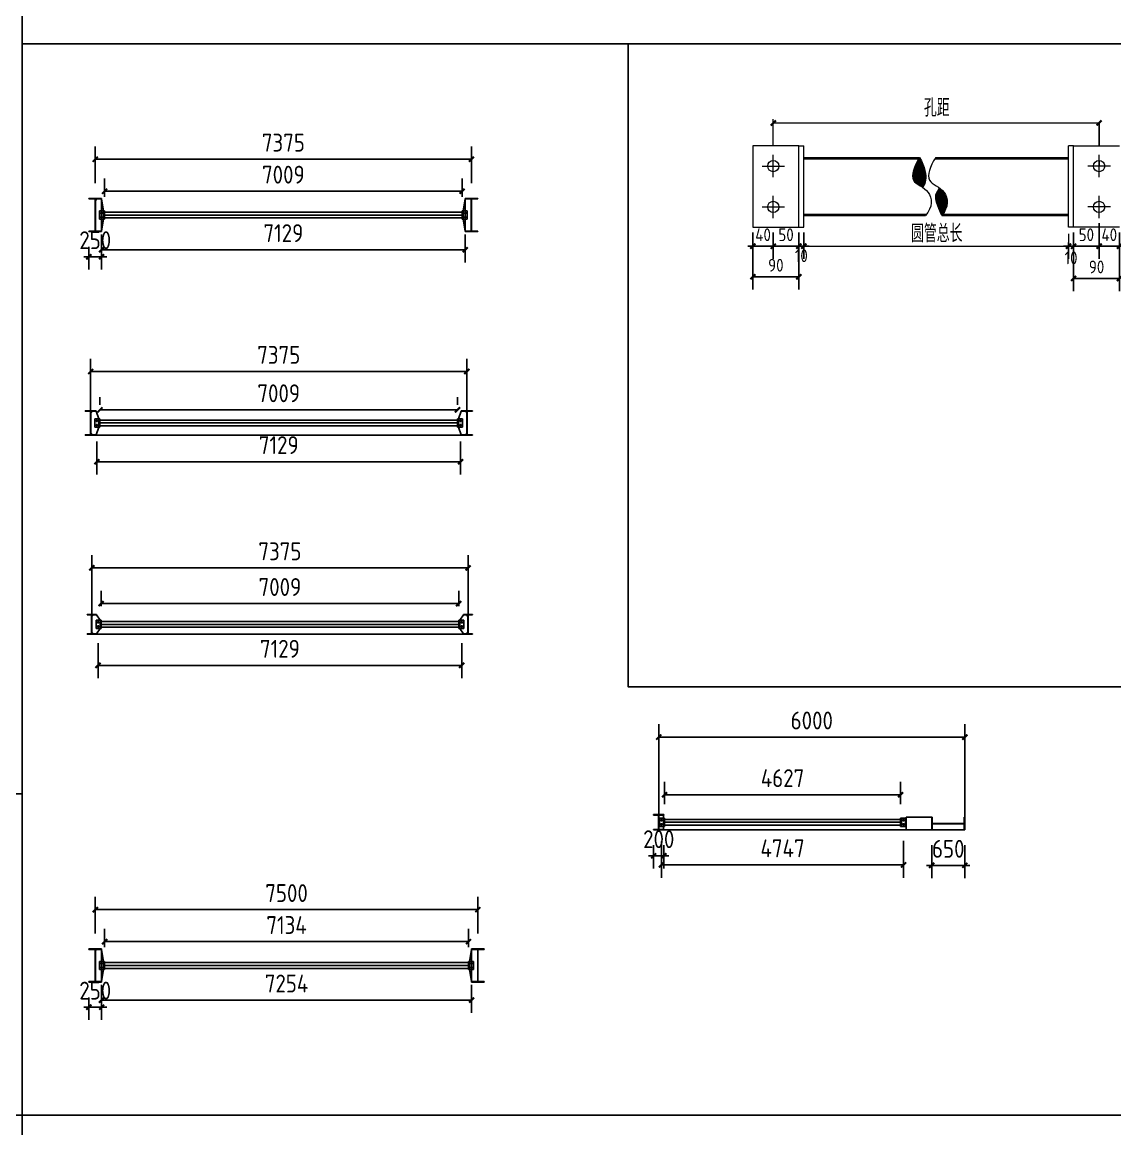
# Model space of a CAD drawing. Extents: x 411778 to 673094, y -11605 to 324395.
# Drawn here: x 494893 to 516315, y 93127 to 114821 of the extents above; entities that cross this region are included whole.
import ezdxf

# ---------------------------------------------------------------- set-up
doc = ezdxf.new("R2010")
doc.units = 0
doc.header["$LTSCALE"] = 1000
doc.header["$MEASUREMENT"] = 0
doc.styles.get("Standard").update_dxf_attribs({"font": 'gbenor.shx', "bigfont": 'gbcbig.shx'})
doc.dimstyles.get("Standard").update_dxf_attribs({"dimscale": 100, "dimtxt": 3.5, "dimasz": 1, "dimexe": 2.5, "dimexo": 3, "dimgap": 1.5, "dimtad": 1, "dimdec": 0, "dimzin": 0, "dimdsep": 46, "dimtxsty": 'Standard', "dimblk": 'ARCHTICK', "dimcen": 0.09, "dimadec": 0, "dimazin": 0, "dimtfac": 1, "dimtdec": 0, "dimtix": 1, "dimtmove": 2, "dimatfit": 3, "dimfxl": 1, "dimtolj": 1, "dimtzin": 0, "dimarcsym": 0})

# ---------------------------------------------------------------- blocks, each defined once
blk = doc.blocks.new('_ArchTick')
at = {"color": 0, "linetype": 'ByBlock', "const_width": 0.4}
blk.add_lwpolyline([(-0.5, -0.5), (0.5, 0.5)], dxfattribs=at)
blk = doc.blocks.new('*D177')
at = {"color": 0, "lineweight": -2}
for p, q in [((496327, 111664.5), (496327, 112383.5)), ((503702, 111664.5), (503702, 112383.5)), ((496327, 112133.5), (503702, 112133.5))]:
    blk.add_line(p, q, dxfattribs=at)
at = {"layer": 'Defpoints', "color": 0}
for p in [(503702, 112133.5), (496327, 111364.5), (503702, 111364.5)]:
    blk.add_point(p, dxfattribs=at)
at = {"color": 0, "lineweight": -2, "xscale": 100, "yscale": 100, "zscale": 100, "rotation": 180}
blk.add_blockref('_ArchTick', (496327, 112133.5), dxfattribs=at)
at = {"color": 0, "lineweight": -2, "xscale": 100, "yscale": 100, "zscale": 100}
blk.add_blockref('_ArchTick', (503702, 112133.5), dxfattribs=at)
at = {"color": 0, "insert": (500014.5, 112458.5), "char_height": 350, "attachment_point": 5}
blk.add_mtext('\\A1;7375', dxfattribs=at)
blk = doc.blocks.new('*D193')
at = {"color": 0, "lineweight": -2}
for p, q in [((507426.5, 98757), (507426.5, 98051)), ((512173.5, 98772), (512173.5, 98051)), ((507426.5, 98301), (512173.5, 98301))]:
    blk.add_line(p, q, dxfattribs=at)
at = {"layer": 'Defpoints', "color": 0}
for p in [(507426.5, 99057), (512173.5, 99072), (512173.5, 98301)]:
    blk.add_point(p, dxfattribs=at)
at = {"color": 0, "lineweight": -2, "xscale": 100, "yscale": 100, "zscale": 100, "rotation": 180}
blk.add_blockref('_ArchTick', (507426.5, 98301), dxfattribs=at)
at = {"color": 0, "lineweight": -2, "xscale": 100, "yscale": 100, "zscale": 100}
blk.add_blockref('_ArchTick', (512173.5, 98301), dxfattribs=at)
at = {"color": 0, "insert": (509800, 98626), "char_height": 350, "attachment_point": 5}
blk.add_mtext('\\A1;4747', dxfattribs=at)
blk = doc.blocks.new('*D194')
at = {"color": 0, "lineweight": -2}
for p, q in [((507486.5, 99494), (507486.5, 99927)), ((512113.5, 99494), (512113.5, 99927)), ((507486.5, 99677), (512113.5, 99677))]:
    blk.add_line(p, q, dxfattribs=at)
at = {"layer": 'Defpoints', "color": 0}
for p in [(512113.5, 99677), (507486.5, 99194), (512113.5, 99194)]:
    blk.add_point(p, dxfattribs=at)
at = {"color": 0, "lineweight": -2, "xscale": 100, "yscale": 100, "zscale": 100, "rotation": 180}
blk.add_blockref('_ArchTick', (507486.5, 99677), dxfattribs=at)
at = {"color": 0, "lineweight": -2, "xscale": 100, "yscale": 100, "zscale": 100}
blk.add_blockref('_ArchTick', (512113.5, 99677), dxfattribs=at)
at = {"color": 0, "insert": (509800, 100002), "char_height": 350, "attachment_point": 5}
blk.add_mtext('\\A1;4627', dxfattribs=at)
blk = doc.blocks.new('*D195')
at = {"color": 0, "lineweight": -2}
for p, q in [((507373.5, 99287), (507373.5, 101057)), ((513373.5, 99287), (513373.5, 101057)), ((507373.5, 100807), (513373.5, 100807))]:
    blk.add_line(p, q, dxfattribs=at)
at = {"layer": 'Defpoints', "color": 0}
for p in [(513373.5, 100807), (507373.5, 98987), (513373.5, 98987)]:
    blk.add_point(p, dxfattribs=at)
at = {"color": 0, "lineweight": -2, "xscale": 100, "yscale": 100, "zscale": 100, "rotation": 180}
blk.add_blockref('_ArchTick', (507373.5, 100807), dxfattribs=at)
at = {"color": 0, "lineweight": -2, "xscale": 100, "yscale": 100, "zscale": 100}
blk.add_blockref('_ArchTick', (513373.5, 100807), dxfattribs=at)
at = {"color": 0, "insert": (510373.5, 101132), "char_height": 350, "attachment_point": 5}
blk.add_mtext('\\A1;6000', dxfattribs=at)
blk = doc.blocks.new('*D323')
at = {"color": 3, "lineweight": -2}
for p, q in [((509219, 110700), (509219, 110179)), ((509619, 110700), (509619, 110179)), ((509219, 110429), (509119, 110429)), ((509219, 110429), (509619, 110429)), ((509619, 110429), (509719, 110429))]:
    blk.add_line(p, q, dxfattribs=at)
at = {"layer": 'Defpoints', "color": 0}
for p in [(509219, 110800), (509619, 110800), (509619, 110429)]:
    blk.add_point(p, dxfattribs=at)
at = {"color": 3, "lineweight": -2, "xscale": 100, "yscale": 100, "zscale": 100}
blk.add_blockref('_ArchTick', (509219, 110429), dxfattribs=at)
at = {"color": 3, "lineweight": -2, "xscale": 100, "yscale": 100, "zscale": 100, "rotation": 180}
blk.add_blockref('_ArchTick', (509619, 110429), dxfattribs=at)
at = {"color": 0, "lineweight": 15, "insert": (509419, 110654), "char_height": 250, "attachment_point": 5}
blk.add_mtext('\\A1;40', dxfattribs=at)
blk = doc.blocks.new('*D324')
at = {"color": 3, "lineweight": -2}
for p, q in [((509619, 110700), (509619, 110179)), ((510119, 110700), (510119, 110179)), ((509619, 110429), (510119, 110429))]:
    blk.add_line(p, q, dxfattribs=at)
at = {"layer": 'Defpoints', "color": 0}
for p in [(509619, 110800), (510119, 110800), (510119, 110429)]:
    blk.add_point(p, dxfattribs=at)
at = {"color": 3, "lineweight": -2, "xscale": 100, "yscale": 100, "zscale": 100, "rotation": 180}
blk.add_blockref('_ArchTick', (509619, 110429), dxfattribs=at)
at = {"color": 3, "lineweight": -2, "xscale": 100, "yscale": 100, "zscale": 100}
blk.add_blockref('_ArchTick', (510119, 110429), dxfattribs=at)
at = {"color": 0, "lineweight": 15, "insert": (509869, 110654), "char_height": 250, "attachment_point": 5}
blk.add_mtext('\\A1;50', dxfattribs=at)
blk = doc.blocks.new('*D325')
at = {"color": 3, "lineweight": -2}
for p, q in [((510119, 110700), (510119, 110179)), ((510219, 110700), (510219, 110179)), ((510119, 110429), (510019, 110429)), ((510119, 110429), (510219, 110429)), ((510219, 110429), (510319, 110429))]:
    blk.add_line(p, q, dxfattribs=at)
at = {"layer": 'Defpoints', "color": 0}
for p in [(510119, 110800), (510219, 110800), (510219, 110429)]:
    blk.add_point(p, dxfattribs=at)
at = {"color": 3, "lineweight": -2, "xscale": 100, "yscale": 100, "zscale": 100}
blk.add_blockref('_ArchTick', (510119, 110429), dxfattribs=at)
at = {"color": 3, "lineweight": -2, "xscale": 100, "yscale": 100, "zscale": 100, "rotation": 180}
blk.add_blockref('_ArchTick', (510219, 110429), dxfattribs=at)
at = {"color": 0, "lineweight": 15, "insert": (510169, 110242), "char_height": 250, "attachment_point": 5}
blk.add_mtext('\\A1;10', dxfattribs=at)
blk = doc.blocks.new('*D326')
at = {"color": 3, "lineweight": -2}
for p, q in [((515406, 110429), (515306, 110429)), ((515406, 110500), (515406, 110179)), ((515406, 110429), (515506, 110429)), ((515506, 110500), (515506, 110179)), ((515506, 110429), (515606, 110429))]:
    blk.add_line(p, q, dxfattribs=at)
at = {"layer": 'Defpoints', "color": 0}
for p in [(515406, 110800), (515506, 110800), (515506, 110429)]:
    blk.add_point(p, dxfattribs=at)
at = {"color": 3, "lineweight": -2, "xscale": 100, "yscale": 100, "zscale": 100}
blk.add_blockref('_ArchTick', (515406, 110429), dxfattribs=at)
at = {"color": 3, "lineweight": -2, "xscale": 100, "yscale": 100, "zscale": 100, "rotation": 180}
blk.add_blockref('_ArchTick', (515506, 110429), dxfattribs=at)
at = {"color": 0, "lineweight": 15, "insert": (515456, 110200), "char_height": 250, "attachment_point": 5}
blk.add_mtext('\\A1;10', dxfattribs=at)
blk = doc.blocks.new('*D327')
at = {"color": 3, "lineweight": -2}
for p, q in [((516006, 110880), (516006, 110179)), ((515506, 110700), (515506, 110179)), ((515506, 110429), (516006, 110429))]:
    blk.add_line(p, q, dxfattribs=at)
at = {"layer": 'Defpoints', "color": 0}
for p in [(516006, 110980), (515506, 110800), (516006, 110429)]:
    blk.add_point(p, dxfattribs=at)
at = {"color": 3, "lineweight": -2, "xscale": 100, "yscale": 100, "zscale": 100, "rotation": 180}
blk.add_blockref('_ArchTick', (515506, 110429), dxfattribs=at)
at = {"color": 3, "lineweight": -2, "xscale": 100, "yscale": 100, "zscale": 100}
blk.add_blockref('_ArchTick', (516006, 110429), dxfattribs=at)
at = {"color": 0, "lineweight": 15, "insert": (515756, 110654), "char_height": 250, "attachment_point": 5}
blk.add_mtext('\\A1;50', dxfattribs=at)
blk = doc.blocks.new('*D328')
at = {"color": 3, "lineweight": -2}
for p, q in [((516006, 110880), (516006, 110179)), ((516406, 110700), (516406, 110179)), ((516006, 110429), (515906, 110429)), ((516006, 110429), (516406, 110429)), ((516406, 110429), (516506, 110429))]:
    blk.add_line(p, q, dxfattribs=at)
at = {"layer": 'Defpoints', "color": 0}
for p in [(516006, 110980), (516406, 110800), (516406, 110429)]:
    blk.add_point(p, dxfattribs=at)
at = {"color": 3, "lineweight": -2, "xscale": 100, "yscale": 100, "zscale": 100}
blk.add_blockref('_ArchTick', (516006, 110429), dxfattribs=at)
at = {"color": 3, "lineweight": -2, "xscale": 100, "yscale": 100, "zscale": 100, "rotation": 180}
blk.add_blockref('_ArchTick', (516406, 110429), dxfattribs=at)
at = {"color": 0, "lineweight": 15, "insert": (516206, 110654), "char_height": 250, "attachment_point": 5}
blk.add_mtext('\\A1;40', dxfattribs=at)
blk = doc.blocks.new('*D321')
at = {"color": 3, "lineweight": -2}
for p, q in [((509219, 110700), (509219, 109580)), ((510119, 110700), (510119, 109580)), ((509219, 109830), (510119, 109830))]:
    blk.add_line(p, q, dxfattribs=at)
at = {"layer": 'Defpoints', "color": 0}
for p in [(509219, 110800), (510119, 110800), (510119, 109830)]:
    blk.add_point(p, dxfattribs=at)
at = {"color": 3, "lineweight": -2, "xscale": 100, "yscale": 100, "zscale": 100, "rotation": 180}
blk.add_blockref('_ArchTick', (509219, 109830), dxfattribs=at)
at = {"color": 3, "lineweight": -2, "xscale": 100, "yscale": 100, "zscale": 100}
blk.add_blockref('_ArchTick', (510119, 109830), dxfattribs=at)
at = {"color": 0, "lineweight": 15, "insert": (509669, 110056), "char_height": 250, "attachment_point": 5}
blk.add_mtext('\\A1;90', dxfattribs=at)
blk = doc.blocks.new('*D322')
at = {"color": 3, "lineweight": -2}
for p, q in [((515506, 110700), (515506, 109547)), ((516406, 110329), (516406, 109547)), ((515506, 109797), (516406, 109797))]:
    blk.add_line(p, q, dxfattribs=at)
at = {"layer": 'Defpoints', "color": 0}
for p in [(515506, 110800), (516406, 110429), (516406, 109797)]:
    blk.add_point(p, dxfattribs=at)
at = {"color": 3, "lineweight": -2, "xscale": 100, "yscale": 100, "zscale": 100, "rotation": 180}
blk.add_blockref('_ArchTick', (515506, 109797), dxfattribs=at)
at = {"color": 3, "lineweight": -2, "xscale": 100, "yscale": 100, "zscale": 100}
blk.add_blockref('_ArchTick', (516406, 109797), dxfattribs=at)
at = {"color": 0, "lineweight": 15, "insert": (515956, 110022), "char_height": 250, "attachment_point": 5}
blk.add_mtext('\\A1;90', dxfattribs=at)
blk = doc.blocks.new('*D2195')
at = {"color": 0, "lineweight": -2}
for p, q in [((496202, 110221.5), (496102, 110221.5)), ((496202, 110414.5), (496202, 109971.5)), ((496202, 110221.5), (496452, 110221.5)), ((496452, 110414.5), (496452, 109971.5)), ((496452, 110221.5), (496552, 110221.5))]:
    blk.add_line(p, q, dxfattribs=at)
at = {"layer": 'Defpoints', "color": 0}
for p in [(496202, 110714.5), (496452, 110714.5), (496452, 110221.5)]:
    blk.add_point(p, dxfattribs=at)
at = {"color": 0, "lineweight": -2, "xscale": 100, "yscale": 100, "zscale": 100}
blk.add_blockref('_ArchTick', (496202, 110221.5), dxfattribs=at)
at = {"color": 0, "lineweight": -2, "xscale": 100, "yscale": 100, "zscale": 100, "rotation": 180}
blk.add_blockref('_ArchTick', (496452, 110221.5), dxfattribs=at)
at = {"color": 0, "insert": (496327, 110546.5), "char_height": 350, "attachment_point": 5}
blk.add_mtext('\\A1;250', dxfattribs=at)
blk = doc.blocks.new('*D2197')
at = {"color": 0, "lineweight": -2}
for p, q in [((507273.5, 98687), (507273.5, 98230)), ((507473.5, 98687), (507473.5, 98230)), ((507273.5, 98480), (507173.5, 98480)), ((507273.5, 98480), (507473.5, 98480)), ((507473.5, 98480), (507573.5, 98480))]:
    blk.add_line(p, q, dxfattribs=at)
at = {"layer": 'Defpoints', "color": 0}
for p in [(507273.5, 98987), (507473.5, 98987), (507473.5, 98480)]:
    blk.add_point(p, dxfattribs=at)
at = {"color": 0, "lineweight": -2, "xscale": 100, "yscale": 100, "zscale": 100}
blk.add_blockref('_ArchTick', (507273.5, 98480), dxfattribs=at)
at = {"color": 0, "lineweight": -2, "xscale": 100, "yscale": 100, "zscale": 100, "rotation": 180}
blk.add_blockref('_ArchTick', (507473.5, 98480), dxfattribs=at)
at = {"color": 0, "insert": (507373.5, 98805), "char_height": 350, "attachment_point": 5}
blk.add_mtext('\\A1;200', dxfattribs=at)
blk = doc.blocks.new('*D2199')
at = {"color": 0, "lineweight": -2}
for p, q in [((512723.5, 98687), (512723.5, 98042)), ((513373.5, 98687), (513373.5, 98042)), ((512723.5, 98292), (512623.5, 98292)), ((512723.5, 98292), (513373.5, 98292)), ((513373.5, 98292), (513473.5, 98292))]:
    blk.add_line(p, q, dxfattribs=at)
at = {"layer": 'Defpoints', "color": 0}
for p in [(512723.5, 98987), (513373.5, 98987), (513373.5, 98292)]:
    blk.add_point(p, dxfattribs=at)
at = {"color": 0, "lineweight": -2, "xscale": 100, "yscale": 100, "zscale": 100}
blk.add_blockref('_ArchTick', (512723.5, 98292), dxfattribs=at)
at = {"color": 0, "lineweight": -2, "xscale": 100, "yscale": 100, "zscale": 100, "rotation": 180}
blk.add_blockref('_ArchTick', (513373.5, 98292), dxfattribs=at)
at = {"color": 0, "insert": (513048.5, 98617), "char_height": 350, "attachment_point": 5}
blk.add_mtext('\\A1;650', dxfattribs=at)
blk = doc.blocks.new('*D2374')
at = {"color": 0, "lineweight": -2}
for p, q in [((496450, 110659.5), (496450, 110110.5)), ((503579, 110659.5), (503579, 110110.5)), ((496450, 110360.5), (503579, 110360.5))]:
    blk.add_line(p, q, dxfattribs=at)
at = {"layer": 'Defpoints', "color": 0}
for p in [(496450, 110959.5), (503579, 110959.5), (503579, 110360.5)]:
    blk.add_point(p, dxfattribs=at)
at = {"color": 0, "lineweight": -2, "xscale": 100, "yscale": 100, "zscale": 100, "rotation": 180}
blk.add_blockref('_ArchTick', (496450, 110360.5), dxfattribs=at)
at = {"color": 0, "lineweight": -2, "xscale": 100, "yscale": 100, "zscale": 100}
blk.add_blockref('_ArchTick', (503579, 110360.5), dxfattribs=at)
at = {"color": 0, "insert": (500014.5, 110685.5), "char_height": 350, "attachment_point": 5}
blk.add_mtext('\\A1;7129', dxfattribs=at)
blk = doc.blocks.new('*D2375')
at = {"color": 0, "lineweight": -2}
for p, q in [((496510, 111396.5), (496510, 111756.5)), ((503519, 111396.5), (503519, 111756.5)), ((496510, 111506.5), (503519, 111506.5))]:
    blk.add_line(p, q, dxfattribs=at)
at = {"layer": 'Defpoints', "color": 0}
for p in [(503519, 111506.5), (496510, 111096.5), (503519, 111096.5)]:
    blk.add_point(p, dxfattribs=at)
at = {"color": 0, "lineweight": -2, "xscale": 100, "yscale": 100, "zscale": 100, "rotation": 180}
blk.add_blockref('_ArchTick', (496510, 111506.5), dxfattribs=at)
at = {"color": 0, "lineweight": -2, "xscale": 100, "yscale": 100, "zscale": 100}
blk.add_blockref('_ArchTick', (503519, 111506.5), dxfattribs=at)
at = {"color": 0, "insert": (500014.5, 111831.5), "char_height": 350, "attachment_point": 5}
blk.add_mtext('\\A1;7009', dxfattribs=at)
blk = doc.blocks.new('*D2379')
at = {"color": 0, "lineweight": -2}
for p, q in [((496327, 96955), (496327, 97674)), ((503827, 96955), (503827, 97674)), ((496327, 97424), (503827, 97424))]:
    blk.add_line(p, q, dxfattribs=at)
at = {"layer": 'Defpoints', "color": 0}
for p in [(503827, 97424), (496327, 96655), (503827, 96655)]:
    blk.add_point(p, dxfattribs=at)
at = {"color": 0, "lineweight": -2, "xscale": 100, "yscale": 100, "zscale": 100, "rotation": 180}
blk.add_blockref('_ArchTick', (496327, 97424), dxfattribs=at)
at = {"color": 0, "lineweight": -2, "xscale": 100, "yscale": 100, "zscale": 100}
blk.add_blockref('_ArchTick', (503827, 97424), dxfattribs=at)
at = {"color": 0, "insert": (500077, 97749), "char_height": 350, "attachment_point": 5}
blk.add_mtext('\\A1;7500', dxfattribs=at)
blk = doc.blocks.new('*D2376')
at = {"color": 0, "lineweight": -2}
for p, q in [((496202, 95705), (496202, 95262)), ((496452, 95705), (496452, 95262)), ((496202, 95512), (496102, 95512)), ((496202, 95512), (496452, 95512)), ((496452, 95512), (496552, 95512))]:
    blk.add_line(p, q, dxfattribs=at)
at = {"layer": 'Defpoints', "color": 0}
for p in [(496202, 96005), (496452, 96005), (496452, 95512)]:
    blk.add_point(p, dxfattribs=at)
at = {"color": 0, "lineweight": -2, "xscale": 100, "yscale": 100, "zscale": 100}
blk.add_blockref('_ArchTick', (496202, 95512), dxfattribs=at)
at = {"color": 0, "lineweight": -2, "xscale": 100, "yscale": 100, "zscale": 100, "rotation": 180}
blk.add_blockref('_ArchTick', (496452, 95512), dxfattribs=at)
at = {"color": 0, "insert": (496327, 95837), "char_height": 350, "attachment_point": 5}
blk.add_mtext('\\A1;250', dxfattribs=at)
blk = doc.blocks.new('*D2377')
at = {"color": 0, "lineweight": -2}
for p, q in [((496450, 95950), (496450, 95401)), ((503704, 95950), (503704, 95401)), ((496450, 95651), (503704, 95651))]:
    blk.add_line(p, q, dxfattribs=at)
at = {"layer": 'Defpoints', "color": 0}
for p in [(496450, 96250), (503704, 96250), (503704, 95651)]:
    blk.add_point(p, dxfattribs=at)
at = {"color": 0, "lineweight": -2, "xscale": 100, "yscale": 100, "zscale": 100, "rotation": 180}
blk.add_blockref('_ArchTick', (496450, 95651), dxfattribs=at)
at = {"color": 0, "lineweight": -2, "xscale": 100, "yscale": 100, "zscale": 100}
blk.add_blockref('_ArchTick', (503704, 95651), dxfattribs=at)
at = {"color": 0, "insert": (500077, 95976), "char_height": 350, "attachment_point": 5}
blk.add_mtext('\\A1;7254', dxfattribs=at)
blk = doc.blocks.new('*D2378')
at = {"color": 0, "lineweight": -2}
for p, q in [((496510, 96687), (496510, 97047)), ((503644, 96687), (503644, 97047)), ((496510, 96797), (503644, 96797))]:
    blk.add_line(p, q, dxfattribs=at)
at = {"layer": 'Defpoints', "color": 0}
for p in [(503644, 96797), (496510, 96387), (503644, 96387)]:
    blk.add_point(p, dxfattribs=at)
at = {"color": 0, "lineweight": -2, "xscale": 100, "yscale": 100, "zscale": 100, "rotation": 180}
blk.add_blockref('_ArchTick', (496510, 96797), dxfattribs=at)
at = {"color": 0, "lineweight": -2, "xscale": 100, "yscale": 100, "zscale": 100}
blk.add_blockref('_ArchTick', (503644, 96797), dxfattribs=at)
at = {"color": 0, "insert": (500077, 97122), "char_height": 350, "attachment_point": 5}
blk.add_mtext('\\A1;7134', dxfattribs=at)
blk = doc.blocks.new('*D3498')
at = {"color": 0, "lineweight": -2}
for p, q in [((496419.5, 107320.5), (496419.5, 107471)), ((503428.5, 107320.5), (503428.5, 107471)), ((496419.5, 107221), (503428.5, 107221))]:
    blk.add_line(p, q, dxfattribs=at)
at = {"layer": 'Defpoints', "color": 0}
for p in [(503428.5, 107221), (496419.5, 107020.5), (503428.5, 107020.5)]:
    blk.add_point(p, dxfattribs=at)
at = {"color": 0, "lineweight": -2, "xscale": 100, "yscale": 100, "zscale": 100, "rotation": 180}
blk.add_blockref('_ArchTick', (496419.5, 107221), dxfattribs=at)
at = {"color": 0, "lineweight": -2, "xscale": 100, "yscale": 100, "zscale": 100}
blk.add_blockref('_ArchTick', (503428.5, 107221), dxfattribs=at)
at = {"color": 0, "insert": (499924, 107546), "char_height": 350, "attachment_point": 5}
blk.add_mtext('\\A1;7009', dxfattribs=at)
blk = doc.blocks.new('*D3499')
at = {"color": 0, "lineweight": -2}
for p, q in [((496359.5, 106598.5), (496359.5, 105955)), ((503488.5, 106598.5), (503488.5, 105955)), ((496359.5, 106205), (503488.5, 106205))]:
    blk.add_line(p, q, dxfattribs=at)
at = {"layer": 'Defpoints', "color": 0}
for p in [(496359.5, 106898.5), (503488.5, 106898.5), (503488.5, 106205)]:
    blk.add_point(p, dxfattribs=at)
at = {"color": 0, "lineweight": -2, "xscale": 100, "yscale": 100, "zscale": 100, "rotation": 180}
blk.add_blockref('_ArchTick', (496359.5, 106205), dxfattribs=at)
at = {"color": 0, "lineweight": -2, "xscale": 100, "yscale": 100, "zscale": 100}
blk.add_blockref('_ArchTick', (503488.5, 106205), dxfattribs=at)
at = {"color": 0, "insert": (499924, 106530), "char_height": 350, "attachment_point": 5}
blk.add_mtext('\\A1;7129', dxfattribs=at)
blk = doc.blocks.new('*D3500')
at = {"color": 0, "lineweight": -2}
for p, q in [((496236.5, 107023.5), (496236.5, 108223.5)), ((503611.5, 107023.5), (503611.5, 108223.5)), ((496236.5, 107973.5), (503611.5, 107973.5))]:
    blk.add_line(p, q, dxfattribs=at)
at = {"layer": 'Defpoints', "color": 0}
for p in [(503611.5, 107973.5), (496236.5, 106723.5), (503611.5, 106723.5)]:
    blk.add_point(p, dxfattribs=at)
at = {"color": 0, "lineweight": -2, "xscale": 100, "yscale": 100, "zscale": 100, "rotation": 180}
blk.add_blockref('_ArchTick', (496236.5, 107973.5), dxfattribs=at)
at = {"color": 0, "lineweight": -2, "xscale": 100, "yscale": 100, "zscale": 100}
blk.add_blockref('_ArchTick', (503611.5, 107973.5), dxfattribs=at)
at = {"color": 0, "insert": (499924, 108298.5), "char_height": 350, "attachment_point": 5}
blk.add_mtext('\\A1;7375', dxfattribs=at)
blk = doc.blocks.new('*D3504')
at = {"color": 0, "lineweight": -2}
for p, q in [((496442.5, 103373), (496442.5, 103673.5)), ((503451.5, 103373), (503451.5, 103673.5)), ((496442.5, 103423.5), (503451.5, 103423.5))]:
    blk.add_line(p, q, dxfattribs=at)
at = {"layer": 'Defpoints', "color": 0}
for p in [(503451.5, 103423.5), (496442.5, 103073), (503451.5, 103073)]:
    blk.add_point(p, dxfattribs=at)
at = {"color": 0, "lineweight": -2, "xscale": 100, "yscale": 100, "zscale": 100, "rotation": 180}
blk.add_blockref('_ArchTick', (496442.5, 103423.5), dxfattribs=at)
at = {"color": 0, "lineweight": -2, "xscale": 100, "yscale": 100, "zscale": 100}
blk.add_blockref('_ArchTick', (503451.5, 103423.5), dxfattribs=at)
at = {"color": 0, "insert": (499947, 103748.5), "char_height": 350, "attachment_point": 5}
blk.add_mtext('\\A1;7009', dxfattribs=at)
blk = doc.blocks.new('*D3505')
at = {"color": 0, "lineweight": -2}
for p, q in [((496382.5, 102651), (496382.5, 101963)), ((503511.5, 102651), (503511.5, 101963)), ((496382.5, 102213), (503511.5, 102213))]:
    blk.add_line(p, q, dxfattribs=at)
at = {"layer": 'Defpoints', "color": 0}
for p in [(496382.5, 102951), (503511.5, 102951), (503511.5, 102213)]:
    blk.add_point(p, dxfattribs=at)
at = {"color": 0, "lineweight": -2, "xscale": 100, "yscale": 100, "zscale": 100, "rotation": 180}
blk.add_blockref('_ArchTick', (496382.5, 102213), dxfattribs=at)
at = {"color": 0, "lineweight": -2, "xscale": 100, "yscale": 100, "zscale": 100}
blk.add_blockref('_ArchTick', (503511.5, 102213), dxfattribs=at)
at = {"color": 0, "insert": (499947, 102538), "char_height": 350, "attachment_point": 5}
blk.add_mtext('\\A1;7129', dxfattribs=at)
blk = doc.blocks.new('*D3506')
at = {"color": 0, "lineweight": -2}
for p, q in [((496259.5, 103123), (496259.5, 104373)), ((503634.5, 103123), (503634.5, 104373)), ((496259.5, 104123), (503634.5, 104123))]:
    blk.add_line(p, q, dxfattribs=at)
at = {"layer": 'Defpoints', "color": 0}
for p in [(503634.5, 104123), (496259.5, 102823), (503634.5, 102823)]:
    blk.add_point(p, dxfattribs=at)
at = {"color": 0, "lineweight": -2, "xscale": 100, "yscale": 100, "zscale": 100, "rotation": 180}
blk.add_blockref('_ArchTick', (496259.5, 104123), dxfattribs=at)
at = {"color": 0, "lineweight": -2, "xscale": 100, "yscale": 100, "zscale": 100}
blk.add_blockref('_ArchTick', (503634.5, 104123), dxfattribs=at)
at = {"color": 0, "insert": (499947, 104448), "char_height": 350, "attachment_point": 5}
blk.add_mtext('\\A1;7375', dxfattribs=at)

msp = doc.modelspace()

# ---------------------------------------------------------------- hatches: boundary and pattern name
at = {"lineweight": 15}
h = msp.add_hatch(dxfattribs=at)
h.set_pattern_fill('ANSI31', color=256, scale=10, style=0)
h.set_pattern_definition([(45, (241861.052, 122284.254), (-11.22532015, 11.22532015), [])])
edge = h.paths.add_edge_path()
edge.add_spline(control_points=[(512487.6, 112170.4), (512374.5, 111987.3), (512278.6, 111715.2), (512476.2, 111627.9), (512549.7, 111580.3)], knot_values=[284.2949683, 284.2949683, 284.2949683, 284.2949683, 814.9183272, 1162.0984869, 1162.0984869, 1162.0984869, 1162.0984869], degree=3, periodic=0)
edge.add_spline(control_points=[(512549.7, 111580.3), (512580.9, 111644.9), (512634.4, 111749.6), (512588, 111987.3), (512487.6, 112170.4)], knot_values=[284.2949683, 284.2949683, 284.2949683, 284.2949683, 523.4241792, 1054.0475382, 1054.0475382, 1054.0475382, 1054.0475382], degree=3, periodic=0)
edge = h.paths.add_edge_path()
edge.add_spline(control_points=[(512919.3, 111030.4), (513059, 111192.1), (513045.6, 111439.5), (512909.6, 111549.7), (512873.5, 111573.9)], knot_values=[1177.4690967, 1177.4690967, 1177.4690967, 1177.4690967, 1685.1100068, 1857.0512454, 1857.0512454, 1857.0512454, 1857.0512454], degree=3, periodic=0)
edge.add_spline(control_points=[(512873.5, 111573.9), (512821.7, 111483.4), (512762.1, 111378.7), (512876.7, 111140.9), (512919.3, 111030.4)], knot_values=[284.2949683, 284.2949683, 284.2949683, 284.2949683, 523.4241792, 1054.0475382, 1054.0475382, 1054.0475382, 1054.0475382], degree=3, periodic=0)

# ---------------------------------------------------------------- linework, layer by layer
for p, q in [((509618.7, 112399.5), (509618.7, 112919.9)), ((509618.7, 112844.9), (516006, 112844.9)), ((510118.7, 112399.5), (509218.7, 112399.5)), ((509218.7, 112399.5), (509218.7, 110799.5)), ((510118.7, 110799.5), (510118.7, 112399.5)), ((510118.7, 112399.5), (510218.7, 112399.5)), ((510218.7, 110799.5), (510218.7, 112399.5)), ((515406, 110799.5), (515406, 112399.5)), ((515506, 112399.5), (515406, 112399.5)), ((515506, 110799.5), (515506, 112399.5)), ((515506, 112399.5), (516406, 112399.5)), ((509618.7, 111779.5), (509618.7, 112219.5)), ((510218.7, 112169.5), (512488.1, 112169.5)), ((512802.3, 112169.5), (515406, 112169.5)), ((516006, 111779.5), (516006, 112219.5)), ((509398.7, 111999.5), (509838.7, 111999.5)), ((510218.7, 112139.5), (512470, 112139.5)), ((512784.2, 112139.5), (515406, 112139.5)), ((516226, 111999.5), (515786, 111999.5)), ((509618.7, 110979.5), (509618.7, 111419.5)), ((516006, 110979.5), (516006, 111419.5)), ((509398.7, 111199.5), (509838.7, 111199.5)), ((516226, 111199.5), (515786, 111199.5)), ((510218.7, 111059.5), (512629.8, 111059.5)), ((510218.7, 111029.5), (512605.7, 111029.5)), ((512919.9, 111029.5), (515406, 111029.5)), ((512943.9, 111059.5), (515406, 111059.5)), ((509218.7, 110799.5), (510118.7, 110799.5)), ((510118.7, 110799.5), (510218.7, 110799.5)), ((510218.7, 110674.5), (510218.7, 110354.3)), ((515506, 110799.5), (515406, 110799.5)), ((515406, 110674.5), (515406, 110354.3)), ((516406, 110799.5), (515506, 110799.5)), ((510218.7, 110429.3), (515406, 110429.3))]:
    msp.add_line(p, q, dxfattribs=at)
for p, q in [((516006, 112399.5), (516006, 112844.9)), ((516006, 111999.5), (516006, 112109.5)), ((496327, 111354.5), (496327, 110724.5)), ((496450, 111354.5), (496330, 111354.5)), ((496330, 111354.5), (496330, 110724.5)), ((496360, 111354.5), (496330, 111324.5)), ((496450, 110724.5), (496450, 111354.5)), ((496450, 111354.5), (496490, 111119.5)), ((503579, 111354.5), (503539, 111119.5)), ((503579, 110724.5), (503579, 111354.5)), ((503579, 110724.5), (503579, 111354.5)), ((496410, 110959.5), (496410, 111119.5)), ((496510, 111119.5), (496410, 111119.5)), ((496475, 111079.5), (496425, 111079.5)), ((496475, 111079.5), (496425, 111079.5)), ((496450, 111104.5), (496450, 111054.5)), ((496450, 111104.5), (496450, 111054.5)), ((496490, 110959.5), (496490, 111119.5)), ((496500, 110959.5), (496500, 111119.5)), ((496510, 110959.5), (496510, 111119.5)), ((496510, 111096.5), (503519, 111096.5)), ((503519, 110959.5), (503519, 111119.5)), ((503519, 111119.5), (503619, 111119.5)), ((503529, 110959.5), (503529, 111119.5)), ((503539, 110959.5), (503539, 111119.5)), ((503554, 111079.5), (503604, 111079.5)), ((503554, 111079.5), (503604, 111079.5)), ((503579, 111104.5), (503579, 111054.5)), ((503579, 111104.5), (503579, 111054.5)), ((503619, 110959.5), (503619, 111119.5)), ((496510, 110959.5), (496410, 110959.5)), ((496475, 110999.5), (496425, 110999.5)), ((496475, 110999.5), (496425, 110999.5)), ((496450, 111024.5), (496450, 110974.5)), ((496450, 111024.5), (496450, 110974.5)), ((496490, 110959.5), (496450, 110724.5)), ((496510, 111039.5), (503519, 111039.5)), ((496510, 110982.5), (503519, 110982.5)), ((503519, 110959.5), (503619, 110959.5)), ((503539, 110959.5), (503579, 110724.5)), ((503554, 110999.5), (503604, 110999.5)), ((503554, 110999.5), (503604, 110999.5)), ((503579, 111024.5), (503579, 110974.5)), ((503579, 111024.5), (503579, 110974.5)), ((496330, 110724.5), (496450, 110724.5)), ((496346.5, 107203.5), (496126.5, 107203.5)), ((496126.5, 107203.5), (496126.5, 107193.5)), ((496126.5, 107193.5), (496236.5, 107193.5)), ((496233.5, 107193.5), (496233.5, 106733.5)), ((496236.5, 107193.5), (496346.5, 107193.5)), ((496346.5, 107193.5), (496239.5, 107193.5)), ((496239.5, 107193.5), (496239.5, 106733.5)), ((496269.5, 107193.5), (496239.5, 107163.5)), ((496346.5, 107193.5), (496346.5, 107203.5)), ((496346.5, 107193.5), (496399.5, 107043.5)), ((503501.5, 107193.5), (503448.5, 107043.5)), ((503501.5, 107193.5), (503501.5, 107203.5)), ((503501.5, 107203.5), (503721.5, 107203.5)), ((503501.5, 107193.5), (503608.5, 107193.5)), ((503611.5, 107193.5), (503501.5, 107193.5)), ((503578.5, 107193.5), (503608.5, 107163.5)), ((503608.5, 107193.5), (503608.5, 106733.5)), ((503721.5, 107193.5), (503611.5, 107193.5)), ((503614.5, 107193.5), (503614.5, 106733.5)), ((503721.5, 107203.5), (503721.5, 107193.5)), ((496319.5, 106883.5), (496319.5, 107043.5)), ((496419.5, 107043.5), (496319.5, 107043.5)), ((496384.5, 107003.5), (496334.5, 107003.5)), ((496384.5, 107003.5), (496334.5, 107003.5)), ((496384.5, 107003.5), (496334.5, 107003.5)), ((496359.5, 107028.5), (496359.5, 106978.5)), ((496359.5, 107028.5), (496359.5, 106978.5)), ((496359.5, 107028.5), (496359.5, 106978.5)), ((496399.5, 106883.5), (496399.5, 107043.5)), ((496399.5, 106883.5), (496399.5, 107043.5)), ((496409.5, 106883.5), (496409.5, 107043.5)), ((496419.5, 106883.5), (496419.5, 107043.5)), ((496419.5, 107020.5), (503428.5, 107020.5)), ((496419.5, 106963.5), (503428.5, 106963.5)), ((503428.5, 106883.5), (503428.5, 107043.5)), ((503428.5, 107043.5), (503528.5, 107043.5)), ((503438.5, 106883.5), (503438.5, 107043.5)), ((503448.5, 106883.5), (503448.5, 107043.5)), ((503448.5, 106883.5), (503448.5, 107043.5)), ((503463.5, 107003.5), (503513.5, 107003.5)), ((503463.5, 107003.5), (503513.5, 107003.5)), ((503463.5, 107003.5), (503513.5, 107003.5)), ((503488.5, 107028.5), (503488.5, 106978.5)), ((503488.5, 107028.5), (503488.5, 106978.5)), ((503488.5, 107028.5), (503488.5, 106978.5)), ((503528.5, 106883.5), (503528.5, 107043.5)), ((496239.5, 106763.5), (496269.5, 106733.5)), ((496419.5, 106883.5), (496319.5, 106883.5)), ((496384.5, 106923.5), (496334.5, 106923.5)), ((496384.5, 106923.5), (496334.5, 106923.5)), ((496384.5, 106923.5), (496334.5, 106923.5)), ((496346.5, 106733.5), (496399.5, 106883.5)), ((496359.5, 106948.5), (496359.5, 106898.5)), ((496359.5, 106948.5), (496359.5, 106898.5)), ((496359.5, 106948.5), (496359.5, 106898.5)), ((496419.5, 106906.5), (503428.5, 106906.5)), ((503428.5, 106883.5), (503528.5, 106883.5)), ((503501.5, 106733.5), (503448.5, 106883.5)), ((503463.5, 106923.5), (503513.5, 106923.5)), ((503463.5, 106923.5), (503513.5, 106923.5)), ((503463.5, 106923.5), (503513.5, 106923.5)), ((503488.5, 106948.5), (503488.5, 106898.5)), ((503488.5, 106948.5), (503488.5, 106898.5)), ((503488.5, 106948.5), (503488.5, 106898.5)), ((503608.5, 106763.5), (503578.5, 106733.5)), ((496346.5, 106733.5), (496126.5, 106733.5)), ((496126.5, 106733.5), (496126.5, 106723.5)), ((496126.5, 106723.5), (496236.5, 106723.5)), ((496236.5, 106723.5), (496346.5, 106723.5)), ((496236.5, 106723.5), (503611.5, 106723.5)), ((496239.5, 106733.5), (496346.5, 106733.5)), ((496346.5, 106723.5), (496239.5, 106723.5)), ((496346.5, 106723.5), (496346.5, 106733.5)), ((503608.5, 106733.5), (503501.5, 106733.5)), ((503501.5, 106723.5), (503501.5, 106733.5)), ((503501.5, 106733.5), (503721.5, 106733.5)), ((503501.5, 106723.5), (503608.5, 106723.5)), ((503611.5, 106723.5), (503501.5, 106723.5)), ((503721.5, 106723.5), (503611.5, 106723.5)), ((503721.5, 106733.5), (503721.5, 106723.5)), ((496349.5, 103209), (496169.5, 103209)), ((496169.5, 103209), (496169.5, 103201)), ((496169.5, 103201), (496259.5, 103201)), ((496256.5, 103201), (496256.5, 102831)), ((496259.5, 103201), (496349.5, 103201)), ((496349.5, 103201), (496262.5, 103201)), ((496262.5, 103201), (496262.5, 102831)), ((496292.5, 103201), (496262.5, 103171)), ((496342.5, 102936), (496342.5, 103096)), ((496442.5, 103096), (496342.5, 103096)), ((496349.5, 103201), (496349.5, 103209)), ((496349.5, 103201), (496422.5, 103096)), ((496407.5, 103056), (496357.5, 103056)), ((496407.5, 103056), (496357.5, 103056)), ((496407.5, 103056), (496357.5, 103056)), ((496382.5, 103081), (496382.5, 103031)), ((496382.5, 103081), (496382.5, 103031)), ((496382.5, 103081), (496382.5, 103031)), ((496422.5, 102936), (496422.5, 103096)), ((496422.5, 102936), (496422.5, 103096)), ((496432.5, 102936), (496432.5, 103096)), ((496442.5, 102936), (496442.5, 103096)), ((496442.5, 103073), (503451.5, 103073)), ((503451.5, 102936), (503451.5, 103096)), ((503451.5, 103096), (503551.5, 103096)), ((503461.5, 102936), (503461.5, 103096)), ((503544.5, 103201), (503471.5, 103096)), ((503471.5, 102936), (503471.5, 103096)), ((503471.5, 102936), (503471.5, 103096)), ((503486.5, 103056), (503536.5, 103056)), ((503486.5, 103056), (503536.5, 103056)), ((503486.5, 103056), (503536.5, 103056)), ((503511.5, 103081), (503511.5, 103031)), ((503511.5, 103081), (503511.5, 103031)), ((503511.5, 103081), (503511.5, 103031)), ((503544.5, 103201), (503544.5, 103209)), ((503544.5, 103209), (503724.5, 103209)), ((503544.5, 103201), (503631.5, 103201)), ((503634.5, 103201), (503544.5, 103201)), ((503551.5, 102936), (503551.5, 103096)), ((503601.5, 103201), (503631.5, 103171)), ((503631.5, 103201), (503631.5, 102831)), ((503724.5, 103201), (503634.5, 103201)), ((503637.5, 103201), (503637.5, 102831)), ((503724.5, 103209), (503724.5, 103201)), ((496349.5, 102831), (496169.5, 102831)), ((496169.5, 102831), (496169.5, 102823)), ((496262.5, 102861), (496292.5, 102831)), ((496262.5, 102831), (496349.5, 102831)), ((496442.5, 102936), (496342.5, 102936)), ((496422.5, 102936), (496349.5, 102831)), ((496349.5, 102823), (496349.5, 102831)), ((496407.5, 102976), (496357.5, 102976)), ((496407.5, 102976), (496357.5, 102976)), ((496407.5, 102976), (496357.5, 102976)), ((496382.5, 103001), (496382.5, 102951)), ((496382.5, 103001), (496382.5, 102951)), ((496382.5, 103001), (496382.5, 102951)), ((496442.5, 103016), (503451.5, 103016)), ((496442.5, 102959), (503451.5, 102959)), ((503451.5, 102936), (503551.5, 102936)), ((503471.5, 102936), (503544.5, 102831)), ((503486.5, 102976), (503536.5, 102976)), ((503486.5, 102976), (503536.5, 102976)), ((503486.5, 102976), (503536.5, 102976)), ((503511.5, 103001), (503511.5, 102951)), ((503511.5, 103001), (503511.5, 102951)), ((503511.5, 103001), (503511.5, 102951)), ((503631.5, 102831), (503544.5, 102831)), ((503544.5, 102823), (503544.5, 102831)), ((503544.5, 102831), (503724.5, 102831)), ((503631.5, 102861), (503601.5, 102831)), ((503724.5, 102831), (503724.5, 102823)), ((496169.5, 102823), (496259.5, 102823)), ((496259.5, 102823), (496349.5, 102823)), ((496259.5, 102823), (503634.5, 102823)), ((496349.5, 102823), (496262.5, 102823)), ((503544.5, 102823), (503631.5, 102823)), ((503634.5, 102823), (503544.5, 102823)), ((503724.5, 102823), (503634.5, 102823)), ((507466.5, 99277), (507376.5, 99277)), ((507386.5, 99057), (507386.5, 99217)), ((507486.5, 99217), (507386.5, 99217)), ((507451.5, 99177), (507401.5, 99177)), ((507426.5, 99152), (507426.5, 99202)), ((507466.5, 98997), (507466.5, 99277)), ((507476.5, 99057), (507476.5, 99217)), ((507486.5, 99057), (507486.5, 99217)), ((507486.5, 99194), (512113.5, 99194)), ((512113.5, 99057), (512113.5, 99217)), ((512113.5, 99217), (512223.5, 99217)), ((512123.5, 99057), (512123.5, 99217)), ((512133.5, 99057), (512133.5, 99217)), ((512148.5, 99177), (512198.5, 99177)), ((512173.5, 99152), (512173.5, 99202)), ((512213.5, 99057), (512213.5, 99217)), ((512223.5, 99237), (512223.5, 98987)), ((512223.5, 99237), (512723.5, 99237)), ((512223.5, 99192), (512223.5, 99112)), ((507373.5, 98987), (513373.5, 98987)), ((507376.5, 98997), (507466.5, 98997)), ((507486.5, 99057), (507386.5, 99057)), ((507451.5, 99097), (507401.5, 99097)), ((507426.5, 99072), (507426.5, 99122)), ((507486.5, 99137), (512113.5, 99137)), ((507486.5, 99080), (512113.5, 99080)), ((512223.5, 99057), (512113.5, 99057)), ((512198.5, 99097), (512148.5, 99097)), ((512173.5, 99072), (512173.5, 99122)), ((512223.5, 99112), (512223.5, 99032)), ((512223.5, 98987), (512723.5, 98987)), ((496327, 96645), (496327, 96015)), ((496450, 96645), (496330, 96645)), ((496330, 96645), (496330, 96015)), ((496360, 96645), (496330, 96615)), ((496450, 96015), (496450, 96645)), ((496450, 96645), (496490, 96410)), ((503704, 96645), (503664, 96410)), ((503704, 96015), (503704, 96645)), ((503704, 96015), (503704, 96645)), ((496410, 96250), (496410, 96410)), ((496510, 96410), (496410, 96410)), ((496475, 96370), (496425, 96370)), ((496475, 96370), (496425, 96370)), ((496450, 96395), (496450, 96345)), ((496450, 96395), (496450, 96345)), ((496490, 96250), (496490, 96410)), ((496500, 96250), (496500, 96410)), ((496510, 96250), (496510, 96410)), ((496510, 96387), (503644, 96387)), ((496510, 96330), (503644, 96330)), ((503644, 96250), (503644, 96410)), ((503644, 96410), (503744, 96410)), ((503654, 96250), (503654, 96410)), ((503664, 96250), (503664, 96410)), ((503679, 96370), (503729, 96370)), ((503679, 96370), (503729, 96370)), ((503704, 96395), (503704, 96345)), ((503704, 96395), (503704, 96345)), ((503744, 96250), (503744, 96410)), ((496510, 96250), (496410, 96250)), ((496475, 96290), (496425, 96290)), ((496475, 96290), (496425, 96290)), ((496450, 96315), (496450, 96265)), ((496450, 96315), (496450, 96265)), ((496490, 96250), (496450, 96015)), ((496510, 96273), (503644, 96273)), ((503644, 96250), (503744, 96250)), ((503664, 96250), (503704, 96015)), ((503679, 96290), (503729, 96290)), ((503679, 96290), (503729, 96290)), ((503704, 96315), (503704, 96265)), ((503704, 96315), (503704, 96265)), ((496330, 96015), (496450, 96015))]:
    msp.add_line(p, q)
at = {"color": 4}
for p, q in [((496202, 111354.5), (496202, 111364.5)), ((496202, 111364.5), (496327, 111364.5)), ((496452, 111354.5), (496202, 111354.5)), ((496324, 110724.5), (496324, 111364.5)), ((496327, 111364.5), (496452, 111364.5)), ((496447, 111354.5), (496327, 111354.5)), ((496330, 110724.5), (496330, 111364.5)), ((496452, 111364.5), (496452, 111354.5)), ((503702, 111364.5), (503577, 111364.5)), ((503577, 111364.5), (503577, 111354.5)), ((503577, 111354.5), (503827, 111354.5)), ((503582, 111354.5), (503702, 111354.5)), ((503699, 110724.5), (503699, 111364.5)), ((503827, 111364.5), (503702, 111364.5)), ((503705, 110724.5), (503705, 111364.5)), ((503827, 111354.5), (503827, 111364.5)), ((496202, 110714.5), (496202, 110724.5)), ((496202, 110724.5), (496327, 110724.5)), ((496452, 110714.5), (496202, 110714.5)), ((496327, 110724.5), (496447, 110724.5)), ((496327, 110724.5), (496452, 110724.5)), ((496452, 110724.5), (496452, 110714.5)), ((503702, 110724.5), (503577, 110724.5)), ((503577, 110724.5), (503577, 110714.5)), ((503577, 110714.5), (503827, 110714.5)), ((503702, 110724.5), (503582, 110724.5)), ((503827, 110724.5), (503702, 110724.5)), ((503827, 110714.5), (503827, 110724.5)), ((507273.5, 99287), (507273.5, 99277)), ((507473.5, 99287), (507273.5, 99287)), ((507273.5, 99277), (507473.5, 99277)), ((507370.5, 99277), (507370.5, 98997)), ((507376.5, 99277), (507376.5, 98997)), ((507473.5, 99277), (507473.5, 99287)), ((512723.5, 99237), (512723.5, 98987)), ((512733.5, 99237), (512723.5, 99237)), ((512733.5, 98987), (512733.5, 99237)), ((513363.5, 98987), (513363.5, 99237)), ((513363.5, 99237), (513373.5, 99237)), ((513373.5, 99237), (513373.5, 98987)), ((507473.5, 98997), (507273.5, 98997)), ((507273.5, 98997), (507273.5, 98987)), ((507273.5, 98987), (507473.5, 98987)), ((507473.5, 98987), (507473.5, 98997)), ((512723.5, 98987), (512733.5, 98987)), ((513363.5, 99115), (512733.5, 99115)), ((513363.5, 99109), (512733.5, 99109)), ((513373.5, 98987), (513363.5, 98987)), ((496202, 96645), (496202, 96655)), ((496202, 96655), (496327, 96655)), ((496452, 96645), (496202, 96645)), ((496324, 96015), (496324, 96655)), ((496327, 96655), (496452, 96655)), ((496447, 96645), (496327, 96645)), ((496330, 96015), (496330, 96655)), ((496452, 96655), (496452, 96645)), ((503827, 96655), (503702, 96655)), ((503702, 96655), (503702, 96645)), ((503702, 96645), (503952, 96645)), ((503707, 96645), (503827, 96645)), ((503824, 96015), (503824, 96655)), ((503952, 96655), (503827, 96655)), ((503830, 96015), (503830, 96655)), ((503952, 96645), (503952, 96655)), ((496202, 96005), (496202, 96015)), ((496202, 96015), (496327, 96015)), ((496452, 96005), (496202, 96005)), ((496327, 96015), (496447, 96015)), ((496327, 96015), (496452, 96015)), ((496452, 96015), (496452, 96005)), ((503827, 96015), (503702, 96015)), ((503702, 96015), (503702, 96005)), ((503702, 96005), (503952, 96005)), ((503827, 96015), (503707, 96015)), ((503952, 96015), (503827, 96015)), ((503952, 96005), (503952, 96015))]:
    msp.add_line(p, q, dxfattribs=at)
at = {"color": 1}
for p, q in [((496327, 110724.5), (496327, 111364.5)), ((503702, 110724.5), (503702, 111364.5)), ((496236.5, 107203.5), (496236.5, 106723.5)), ((503611.5, 107203.5), (503611.5, 106723.5)), ((496259.5, 103209), (496259.5, 102823)), ((503634.5, 103209), (503634.5, 102823)), ((503634.5, 103209), (503634.5, 102823)), ((507373.5, 99287), (507373.5, 98987)), ((513373.5, 99287), (513373.5, 98987)), ((513363.5, 99112), (512723.5, 99112)), ((496327, 96015), (496327, 96655)), ((503827, 96015), (503827, 96655))]:
    msp.add_line(p, q, dxfattribs=at)
for points in [[(494893.5, 135395), (524593.5, 135395), (524593.5, 114395), (494893.5, 114395)], [(494893.5, 114395), (524593.5, 114395), (524593.5, 93395), (494893.5, 93395)], [(506773.5, 114395), (524593.5, 114395), (524593.5, 101795), (506773.5, 101795)], [(485983.5, 99695), (494893.5, 99695), (494893.5, 93395), (485983.5, 93395)], [(494893.5, 93395), (491246, 93395), (491246, 72395), (494893.5, 72395)], [(494893.5, 93395), (524593.5, 93395), (524593.5, 72395), (494893.5, 72395)]]:
    msp.add_lwpolyline(points, close=True)
at = {"lineweight": 15}
for centre in [(509618.7, 111999.5), (516006, 111999.5), (509618.7, 111199.5), (516006, 111199.5)]:
    msp.add_circle(centre, 110, dxfattribs=at)
for centre in [(496450, 111079.5), (496450, 111079.5), (503579, 111079.5), (503579, 111079.5), (496450, 110999.5), (496450, 110999.5), (503579, 110999.5), (503579, 110999.5), (496359.5, 107003.5), (496359.5, 107003.5), (496359.5, 107003.5), (503488.5, 107003.5), (503488.5, 107003.5), (503488.5, 107003.5), (496359.5, 106923.5), (496359.5, 106923.5), (496359.5, 106923.5), (503488.5, 106923.5), (503488.5, 106923.5), (503488.5, 106923.5), (496382.5, 103056), (496382.5, 103056), (496382.5, 103056), (503511.5, 103056), (503511.5, 103056), (503511.5, 103056), (496382.5, 102976), (496382.5, 102976), (496382.5, 102976), (503511.5, 102976), (503511.5, 102976), (503511.5, 102976), (507426.5, 99177), (512173.5, 99177), (507426.5, 99097), (512173.5, 99097), (496450, 96370), (496450, 96370), (503704, 96370), (503704, 96370), (496450, 96290), (496450, 96290), (503704, 96290), (503704, 96290)]:
    msp.add_circle(centre, 10)
for points, knots in [([(512488.1, 112169.5), (512375.1, 111986.5), (512258.7, 111656.3), (512724.9, 111570.6), (512745.4, 111191.2), (512605.7, 111029.5)], [284.2949683, 284.2949683, 284.2949683, 284.2949683, 814.9183272, 1349.4103353, 1857.0512454, 1857.0512454, 1857.0512454, 1857.0512454]), ([(512488.1, 112169.5), (512588.5, 111986.5), (512634.9, 111748.7), (512581.4, 111644), (512550.2, 111579.4)], [284.2949683, 284.2949683, 284.2949683, 284.2949683, 814.9183272, 1054.0475382, 1054.0475382, 1054.0475382, 1054.0475382]), ([(512802.3, 112169.5), (512689.2, 111986.5), (512572.9, 111656.3), (513039.1, 111570.6), (513059.5, 111191.2), (512919.9, 111029.5)], [284.2949683, 284.2949683, 284.2949683, 284.2949683, 814.9183272, 1349.4103353, 1857.0512454, 1857.0512454, 1857.0512454, 1857.0512454]), ([(512919.9, 111029.5), (512877.3, 111140), (512762.6, 111377.8), (512822.2, 111482.5), (512874.1, 111573)], [284.2949683, 284.2949683, 284.2949683, 284.2949683, 814.9183272, 1054.0475382, 1054.0475382, 1054.0475382, 1054.0475382])]:
    msp.add_open_spline(points, degree=3, knots=knots, dxfattribs=at)

# ---------------------------------------------------------------- block references
at = {"lineweight": 15, "xscale": 100, "yscale": 100, "zscale": 100, "rotation": 180}
for p in [(509618.7, 112844.9), (510218.7, 110429.3)]:
    msp.add_blockref('_ArchTick', p, dxfattribs=at)
at = {"lineweight": 15, "xscale": 100, "yscale": 100, "zscale": 100}
for p in [(516006, 112844.9), (515406, 110429.3)]:
    msp.add_blockref('_ArchTick', p, dxfattribs=at)

# ---------------------------------------------------------------- texts
at = {"lineweight": 15, "char_height": 350, "attachment_point": 5}
for s, insert in [('\\A1;孔距', (512823.7, 113142.8)), ('\\A1;圆管总长', (512823.7, 110679.3))]:
    msp.add_mtext(s, dxfattribs=dict(at, insert=insert))

# ---------------------------------------------------------------- dimensions: what is measured, and where the dimension line sits
for base, p1, p2, picture, middle in [((503702, 112133.5), (496327, 111364.5), (503702, 111364.5), '*D177', (500014.5, 112458.5)), ((503579, 110360.5), (496450, 110959.5), (503579, 110959.5), '*D2374', (500014.5, 110685.5)), ((503488.5, 106205), (496359.5, 106898.5), (503488.5, 106898.5), '*D3499', (499924, 106530)), ((503511.5, 102213), (496382.5, 102951), (503511.5, 102951), '*D3505', (499947, 102538)), ((513373.5, 100807), (507373.5, 98987), (513373.5, 98987), '*D195', (510373.5, 101132)), ((512173.5, 98301), (507426.5, 99057), (512173.5, 99072), '*D193', (509800, 98626)), ((513373.5, 98292), (512723.5, 98987), (513373.5, 98987), '*D2199', (513048.5, 98617)), ((503827, 97424), (496327, 96655), (503827, 96655), '*D2379', (500077, 97749)), ((503704, 95651), (496450, 96250), (503704, 96250), '*D2377', (500077, 95976))]:
    dim = msp.add_linear_dim(base=base, p1=p1, p2=p2, dimstyle='Standard')
    dim.commit()
    dim.dimension.update_dxf_attribs({"geometry": picture, "text_midpoint": middle})
for p1, p2, distance, picture, middle in [((496510, 111096.5), (503519, 111096.5), 410, '*D2375', (500014.5, 111831.5)), ((496202, 110714.5), (496452, 110714.5), -493, '*D2195', (496327, 110546.5)), ((496236.5, 106723.5), (503611.5, 106723.5), 1250, '*D3500', (499924, 108298.5)), ((496419.5, 107020.5), (503428.5, 107020.5), 200.5, '*D3498', (499924, 107546)), ((496259.5, 102823), (503634.5, 102823), 1300, '*D3506', (499947, 104448)), ((496442.5, 103073), (503451.5, 103073), 350.5, '*D3504', (499947, 103748.5)), ((507486.5, 99194), (512113.5, 99194), 483, '*D194', (509800, 100002)), ((507273.5, 98987), (507473.5, 98987), -507, '*D2197', (507373.5, 98805)), ((496510, 96387), (503644, 96387), 410, '*D2378', (500077, 97122)), ((496202, 96005), (496452, 96005), -493, '*D2376', (496327, 95837))]:
    dim = msp.add_aligned_dim(p1=p1, p2=p2, distance=distance, dimstyle='Standard')
    dim.commit()
    dim.dimension.update_dxf_attribs({"geometry": picture, "text_midpoint": middle})
at = {"lineweight": 15}
for base, p1, p2, picture, middle in [((516006, 110429.3), (515506, 110799.5), (516006, 110979.5), '*D327', (515756, 110654.3)), ((516406, 110429.3), (516006, 110979.5), (516406, 110799.5), '*D328', (516206, 110654.3)), ((509618.7, 110429.3), (509218.7, 110799.5), (509618.7, 110799.5), '*D323', (509418.7, 110654.3)), ((510118.7, 109830.5), (509218.7, 110799.5), (510118.7, 110799.5), '*D321', (509668.7, 110055.5)), ((510118.7, 110429.3), (509618.7, 110799.5), (510118.7, 110799.5), '*D324', (509868.7, 110654.3)), ((516406, 109797), (515506, 110799.5), (516406, 110429.3), '*D322', (515956, 110022))]:
    dim = msp.add_linear_dim(base=base, p1=p1, p2=p2, dimstyle='Standard', override={"dimtxt": 2.5, "dimexo": 1, "dimgap": 1, "dimlfac": 0.1, "dimclrd": 3, "dimclre": 3}, dxfattribs=at)
    dim.commit()
    dim.dimension.update_dxf_attribs({"geometry": picture, "text_midpoint": middle})
for base, p1, p2, override, picture, middle in [((510218.7, 110429.3), (510118.7, 110799.5), (510218.7, 110799.5), {"dimtxt": 2.5, "dimexo": 1, "dimlfac": 0.1, "dimclrd": 3, "dimclre": 3}, '*D325', (510168.7, 110242.5)), ((515506, 110429.3), (515406, 110799.5), (515506, 110799.5), {"dimtxt": 2.5, "dimlfac": 0.1, "dimclrd": 3, "dimclre": 3}, '*D326', (515456, 110199.9))]:
    dim = msp.add_linear_dim(base=base, p1=p1, p2=p2, dimstyle='Standard', override=override, dxfattribs=at)
    dim.commit()
    dim.dimension.update_dxf_attribs({"geometry": picture, "text_midpoint": middle, "dimtype": 160})

doc.saveas('drawing.dxf')
